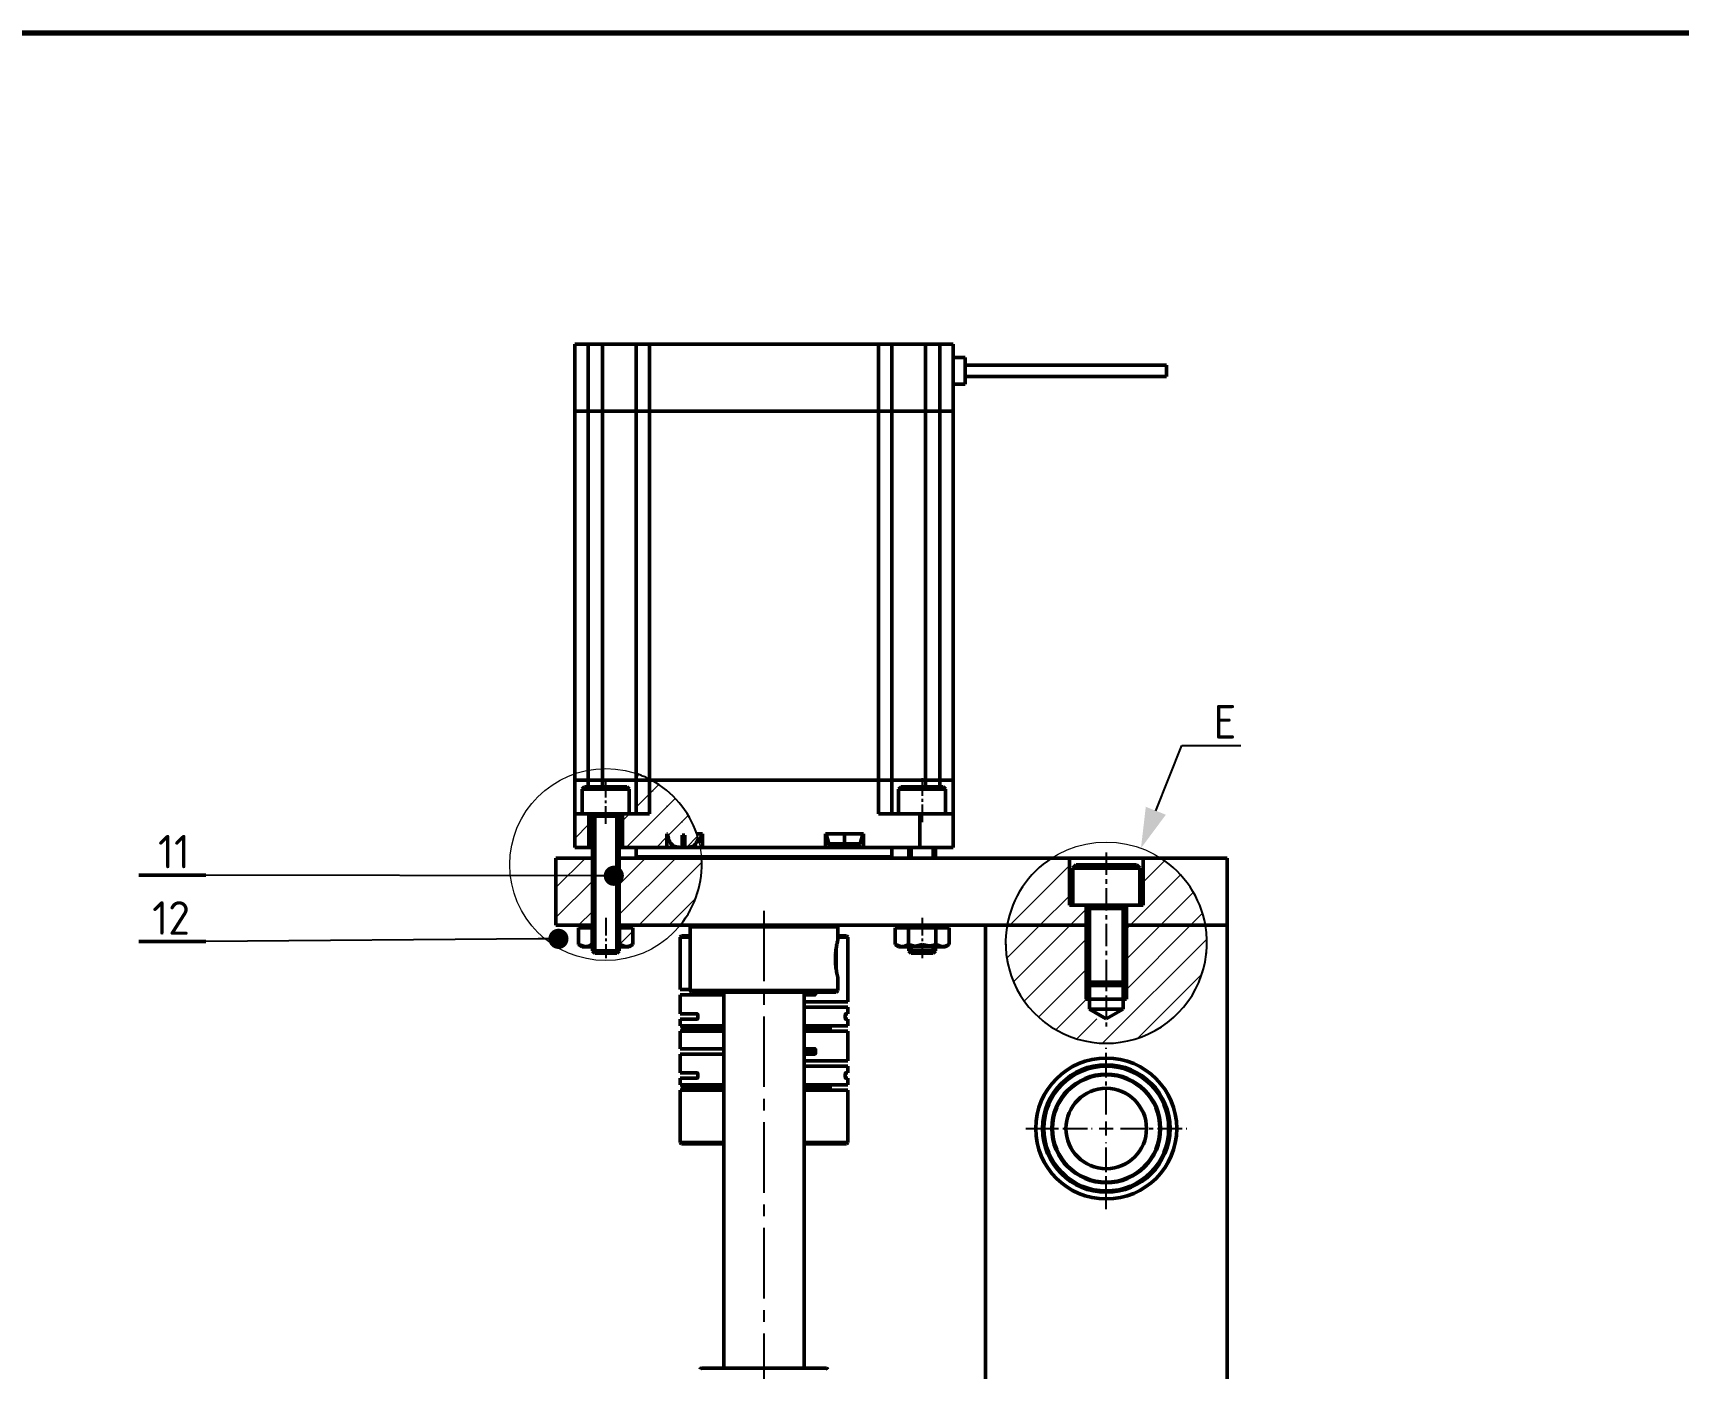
# Model space of a CAD drawing. Header units: millimetres. Extents: x 55 to 11032, y -227 to 3957.
# Drawn here: x 2270.9 to 2516.1, y 3539.6 to 3738.5 of the extents above; entities that cross this region are included whole.
import ezdxf
from ezdxf import colors
from ezdxf.entities.mleader import LeaderData, LeaderLine
from ezdxf.math import Vec2, Vec3

# ---------------------------------------------------------------- set-up
doc = ezdxf.new("R2010")
doc.units = ezdxf.units.MM
doc.header["$LTSCALE"] = 0.7
doc.linetypes.add('CENTER', pattern=[50.8, 31.75, -6.35, 6.35, -6.35])
doc.linetypes.add('CENTER2', pattern=[1.125, 0.75, -0.125, 0.125, -0.125])
doc.layers.get('0').update_dxf_attribs({"color": 255})
for name, color, linetype, lineweight in [('AM_5', 10, 'Continuous', 25), ('CON', 7, 'Continuous', 50), ('DIM', 94, 'Continuous', 25), ('KHUNGBV', 5, 'Continuous', 70), ('TEXT', 7, 'Continuous', 25)]:
    doc.layers.add(name, color=color, linetype=linetype, lineweight=lineweight)
doc.layers.add('DTAM', color=6, linetype='CENTER')
doc.styles.add('TCVN7824', font='tcvn+7284-2003r.ttf', dxfattribs={"height": 3.5})
pattern_1 = [(45, (-1102.6912, -3.4024), (-2.245064, 2.245064), [])]
pattern_2 = [(45, (742.6456, 2822.1757), (-2.245064, 2.245064), [])]

# ---------------------------------------------------------------- blocks, each defined once
blk = doc.blocks.new('dfhjd')
at = {"layer": 'KHUNGBV', "color": 9, "ltscale": 5}
blk.add_line((6559.44, 3469.71), (7718.44, 3469.71), dxfattribs=at)
blk = doc.blocks.new('_Dot')
at = {"color": 0, "linetype": 'ByBlock', "lineweight": -2}
blk.add_line((-0.5, 0), (-1, 0), dxfattribs=at)
at = {"color": 0, "linetype": 'ByBlock', "const_width": 0.5}
blk.add_lwpolyline([(-0.25, 0, 1), (0.25, 0, 1)], format="xyb", close=True, dxfattribs=at)
blk = doc.blocks.new('*U905')
at = {"layer": 'AM_5', "color": 0, "linetype": 'CENTER2', "ltscale": 7, "transparency": 16777216}
for p, q in [((0, 2.1), (0, 12)), ((-12, 0), (-2.1, 0)), ((2.1, 0), (12, 0)), ((0, -12), (0, -2.1))]:
    blk.add_line(p, q, dxfattribs=at)
at = {"layer": 'AM_5', "color": 0, "linetype": 'Continuous', "ltscale": 7, "transparency": 16777216}
for p, q in [((-1.05, 0), (1.05, 0)), ((0, -1.05), (0, 1.05))]:
    blk.add_line(p, q, dxfattribs=at)
blk = doc.blocks.new('*U917')
at = {"layer": 'AM_5', "color": 0, "linetype": 'CENTER2', "ltscale": 5, "transparency": 16777216}
blk.add_line((0, -3.4), (0, 3.4), dxfattribs=at)
blk = doc.blocks.new('*U918')
at = {"layer": 'AM_5', "color": 0, "linetype": 'CENTER2', "ltscale": 5, "transparency": 16777216}
blk.add_line((0, 2.74), (0, -3.27), dxfattribs=at)
blk = doc.blocks.new('*U919')
at = {"layer": 'AM_5', "color": 0, "linetype": 'CENTER2', "ltscale": 5, "transparency": 16777216}
blk.add_line((0, 2.74), (0, -3.27), dxfattribs=at)
blk = doc.blocks.new('*U920')
at = {"layer": 'AM_5', "color": 0, "linetype": 'CENTER2', "ltscale": 5, "transparency": 16777216}
blk.add_line((0, 3.4), (0, -3.4), dxfattribs=at)
blk = doc.blocks.new('*U926')
at = {"layer": 'AM_5', "color": 0, "linetype": 'CENTER2', "ltscale": 20, "transparency": 16777216}
blk.add_line((0, 40.14), (0, -158.43), dxfattribs=at)
blk = doc.blocks.new('Arrow')
at = {"layer": 'DIM'}
blk.add_solid([(-1, 0.268), (-1, -0.268), (0, 0)], dxfattribs=at)

msp = doc.modelspace()

# ---------------------------------------------------------------- hatches: boundary and pattern name
at = {"linetype": 'Continuous', "lineweight": 18}
h = msp.add_hatch(dxfattribs=at)
h.set_pattern_fill('ANSI31', style=0)
h.set_pattern_definition(pattern_2)
edge = h.paths.add_edge_path(flags=0)
edge.add_spline(control_points=[(2369.715, 3617.725), (2369.842, 3617.925), (2369.947, 3618.139), (2370.029, 3618.362), (2370.041, 3618.397), (2370.054, 3618.432), (2370.065, 3618.467)], knot_values=[0, 0, 0, 0, 0.0007097, 0.0007097, 0.0007097, 0.000821, 0.000821, 0.000821, 0.000821], weights=[1, 1, 1, 1, 1, 1, 1], degree=3, periodic=0)
edge.add_arc((2356.295, 3614.602), 14.303, 15.68097, 71.67503)
edge.add_line((2360.792, 3628.179), (2360.792, 3627.187))
edge.add_line((2360.792, 3627.187), (2360.842, 3627.187))
edge.add_line((2360.842, 3627.187), (2360.842, 3627.177))
edge.add_line((2360.842, 3627.177), (2360.792, 3627.177))
edge.add_line((2360.792, 3627.177), (2360.792, 3622.177))
edge.add_line((2360.792, 3622.177), (2358.795, 3622.177))
edge.add_line((2358.795, 3622.177), (2358.795, 3617.177))
edge.add_line((2358.795, 3617.177), (2365.399, 3617.177))
edge.add_line((2365.399, 3617.177), (2365.399, 3619.177))
edge.add_line((2365.399, 3619.177), (2365.515, 3619.177))
edge.add_spline(control_points=[(2365.515, 3619.177), (2365.538, 3618.942), (2365.587, 3618.708), (2365.659, 3618.482), (2365.702, 3618.349), (2365.753, 3618.219), (2365.813, 3618.092), (2365.872, 3617.966), (2365.94, 3617.843), (2366.015, 3617.725)], knot_values=[0, 0, 0, 0, 0.0007096, 0.0007096, 0.0007096, 0.0011272, 0.0011272, 0.0011272, 0.0015448, 0.0015448, 0.0015448, 0.0015448], weights=[1, 1, 1, 1, 1, 1, 1, 1, 1, 1], degree=3, periodic=0)
edge.add_spline(control_points=[(2366.015, 3617.725), (2366.052, 3617.672), (2366.092, 3617.622), (2366.136, 3617.577), (2366.225, 3617.485), (2366.333, 3617.411), (2366.448, 3617.355), (2366.562, 3617.299), (2366.685, 3617.26), (2366.81, 3617.234), (2367.089, 3617.175), (2367.379, 3617.177), (2367.665, 3617.177)], knot_values=[0.0079778, 0.0079778, 0.0079778, 0.0079778, 0.008168, 0.008168, 0.008168, 0.0085554, 0.0085554, 0.0085554, 0.0089382, 0.0089382, 0.0089382, 0.0098037, 0.0098037, 0.0098037, 0.0098037], weights=[1, 1, 1, 1, 1, 1, 1, 1, 1, 1, 1, 1, 1], degree=3, periodic=0)
edge.add_line((2367.665, 3617.177), (2367.665, 3618.977))
edge.add_line((2367.665, 3618.977), (2368.065, 3618.977))
edge.add_line((2368.065, 3618.977), (2368.065, 3617.177))
edge.add_spline(control_points=[(2368.065, 3617.177), (2368.234, 3617.177), (2368.404, 3617.177), (2368.574, 3617.189), (2368.775, 3617.202), (2368.979, 3617.234), (2369.168, 3617.306), (2369.292, 3617.353), (2369.411, 3617.418), (2369.513, 3617.503), (2369.586, 3617.564), (2369.653, 3617.636), (2369.705, 3617.716), (2369.707, 3617.719), (2369.709, 3617.722), (2369.711, 3617.725)], knot_values=[0.0002, 0.0002, 0.0002, 0.0002, 0.0007092, 0.0007092, 0.0007092, 0.0013192, 0.0013192, 0.0013192, 0.0017175, 0.0017175, 0.0017175, 0.0020053, 0.0020053, 0.0020053, 0.002016, 0.002016, 0.002016, 0.002016], weights=[1, 1, 1, 1, 1, 1, 1, 1, 1, 1, 1, 1, 1, 1, 1, 1], degree=3, periodic=0)
h = msp.add_hatch(dxfattribs=at)
h.set_pattern_fill('ANSI31', style=0)
h.set_pattern_definition(pattern_2)
edge = h.paths.add_edge_path(flags=0)
edge.add_arc((2356.295, 3614.602), 14.303, 15.68097, 71.67503, ccw=False)
edge.add_spline(control_points=[(2370.065, 3618.467), (2370.122, 3618.265), (2370.166, 3618.089), (2370.195, 3617.971), (2370.215, 3617.889), (2370.228, 3617.833), (2370.232, 3617.812), (2370.237, 3617.791), (2370.234, 3617.805), (2370.224, 3617.85), (2370.213, 3617.894), (2370.196, 3617.968), (2370.172, 3618.062), (2370.146, 3618.167), (2370.112, 3618.3), (2370.071, 3618.447), (2370.011, 3618.662), (2369.935, 3618.914), (2369.846, 3619.177)], knot_values=[0, 0, 0, 0, 0.0008511, 0.0008511, 0.0008511, 0.001436, 0.001436, 0.001436, 0.0020232, 0.0020232, 0.0020232, 0.002582, 0.002582, 0.002582, 0.0032035, 0.0032035, 0.0032035, 0.0041126, 0.0041126, 0.0041126, 0.0041126], weights=[1, 1, 1, 1, 1, 1, 1, 1, 1, 1, 1, 1, 1, 1, 1, 1, 1, 1, 1], degree=3, periodic=0)
edge.add_arc((2356.295, 3614.602), 14.303, 18.65616, 61.54806)
edge.add_arc((2356.295, 3614.602), 14.303, 61.54806, 61.63226)
edge.add_arc((2356.295, 3614.602), 14.303, 61.63226, 62.88016)
edge.add_spline(control_points=[(2362.815, 3627.332), (2362.582, 3627.451), (2362.343, 3627.565), (2362.117, 3627.666), (2361.89, 3627.767), (2361.671, 3627.857), (2361.483, 3627.93), (2361.31, 3627.997), (2361.16, 3628.052), (2361.048, 3628.091), (2360.945, 3628.128), (2360.872, 3628.152), (2360.838, 3628.164), (2360.823, 3628.169), (2360.815, 3628.171), (2360.815, 3628.171)], knot_values=[0, 0, 0, 0, 0.0007836, 0.0007836, 0.0007836, 0.0015713, 0.0015713, 0.0015713, 0.0022946, 0.0022946, 0.0022946, 0.0029637, 0.0029637, 0.0029637, 0.0032672, 0.0032672, 0.0032672, 0.0032672], weights=[1, 1, 1, 1, 1, 1, 1, 1, 1, 1, 1, 1, 1, 1, 1, 1], degree=3, periodic=0)
edge.add_spline(control_points=[(2360.815, 3628.171), (2360.815, 3628.171), (2360.807, 3628.174), (2360.792, 3628.179)], knot_values=[0, 0, 0, 0, 0.0004806, 0.0004806, 0.0004806, 0.0004806], weights=[1, 1, 1, 1], degree=3, periodic=0)
h = msp.add_hatch(dxfattribs=at)
h.set_pattern_fill('ANSI31', style=0)
h.set_pattern_definition(pattern_2)
h.paths.add_polyline_path([(2351.678, 3617.177), (2353.795, 3617.177), (2353.795, 3622.177), (2351.678, 3622.177)], flags=0)
h = msp.add_hatch(dxfattribs=at)
h.set_pattern_fill('ANSI31', style=0)
h.set_pattern_definition(pattern_2)
h.paths.add_polyline_path([(2348.865, 3615.577), (2348.865, 3605.577), (2354.295, 3605.577), (2354.295, 3615.577)], flags=0)
h = msp.add_hatch(dxfattribs=at)
h.set_pattern_fill('ANSI31', style=0)
h.set_pattern_definition(pattern_2)
edge = h.paths.add_edge_path(flags=0)
edge.add_line((2358.295, 3605.577), (2367.391, 3605.577))
edge.add_arc((2356.295, 3614.602), 14.303, 320.87819, 363.91004)
edge.add_line((2370.564, 3615.577), (2358.295, 3615.577))
edge.add_line((2358.295, 3615.577), (2358.295, 3605.577))
h = msp.add_hatch(dxfattribs=at)
h.set_pattern_fill('ANSI31', color=92, style=0)
h.set_pattern_definition(pattern_1)
edge = h.paths.add_edge_path(flags=0)
edge.add_line((2416.094, 3605.577), (2427.865, 3605.577))
edge.add_line((2427.865, 3605.577), (2427.865, 3608.577))
edge.add_line((2427.865, 3608.577), (2425.365, 3608.577))
edge.add_line((2425.365, 3608.577), (2425.365, 3615.577))
edge.add_line((2425.365, 3615.577), (2422.732, 3615.577))
edge.add_arc((2430.865, 3602.976), 14.998, 122.83873, 170.01218)
h = msp.add_hatch(dxfattribs=at)
h.set_pattern_fill('ANSI31', color=92, style=0)
h.set_pattern_definition(pattern_1)
edge = h.paths.add_edge_path(flags=0)
edge.add_line((2433.865, 3605.577), (2445.635, 3605.577))
edge.add_arc((2430.865, 3602.976), 14.998, 9.98782, 57.16127)
edge.add_line((2438.998, 3615.577), (2436.365, 3615.577))
edge.add_line((2436.365, 3615.577), (2436.365, 3608.577))
edge.add_line((2436.365, 3608.577), (2433.865, 3608.577))
edge.add_line((2433.865, 3608.577), (2433.865, 3605.577))
h = msp.add_hatch(dxfattribs=at)
h.set_pattern_fill('ANSI31', style=0)
h.set_pattern_definition(pattern_2)
h.paths.add_polyline_path([(2352.795, 3602.377), (2354.295, 3602.377), (2354.295, 3602.689), (2354.295, 3605.306), (2354.295, 3605.551), (2354.295, 3605.577), (2352.795, 3605.577), (2352.795, 3605.177), (2352.253, 3605.177), (2352.253, 3602.689)])
h = msp.add_hatch(dxfattribs=at)
h.set_pattern_fill('ANSI31', style=0)
h.set_pattern_definition(pattern_2)
h.paths.add_polyline_path([(2360.336, 3602.689), (2360.336, 3605.177), (2359.795, 3605.177), (2359.795, 3605.577), (2358.295, 3605.577), (2358.295, 3605.551), (2358.295, 3605.177), (2358.295, 3602.65), (2358.295, 3602.377), (2359.795, 3602.377)])
h = msp.add_hatch(dxfattribs=at)
h.set_pattern_fill('ANSI31', color=92, style=0)
h.set_pattern_definition(pattern_1)
edge = h.paths.add_edge_path()
edge.add_arc((2430.865, 3602.976), 14.998, 170.01218, 369.98782)
edge.add_line((2445.635, 3605.577), (2433.865, 3605.577))
edge.add_line((2433.865, 3605.577), (2433.865, 3591.634))
edge.add_line((2433.865, 3591.634), (2427.865, 3591.634))
edge.add_line((2427.865, 3591.634), (2427.865, 3605.577))
edge.add_line((2427.865, 3605.577), (2416.094, 3605.577))

# ---------------------------------------------------------------- linework, layer by layer
at = {"color": 7, "linetype": 'Continuous', "lineweight": 25}
for p, q in [((2351.665, 3628.134), (2351.665, 3627.187)), ((2353.665, 3628.661), (2353.665, 3627.187)), ((2355.815, 3628.896), (2355.815, 3627.187)), ((2360.792, 3628.179), (2360.792, 3627.187)), ((2351.665, 3627.187), (2353.665, 3627.187)), ((2351.665, 3627.177), (2351.665, 3622.177)), ((2351.665, 3627.177), (2353.665, 3627.177)), ((2351.715, 3627.187), (2351.715, 3627.177)), ((2353.665, 3627.187), (2355.815, 3627.187)), ((2353.665, 3627.187), (2353.665, 3627.177)), ((2353.665, 3627.177), (2355.815, 3627.177)), ((2354.759, 3626.177), (2356.295, 3626.177)), ((2360.792, 3627.187), (2355.815, 3627.187)), ((2355.815, 3627.187), (2355.815, 3627.177)), ((2360.792, 3627.177), (2355.815, 3627.177)), ((2356.295, 3626.177), (2357.83, 3626.177)), ((2360.842, 3627.187), (2360.792, 3627.187)), ((2360.792, 3627.177), (2360.792, 3622.177)), ((2360.792, 3627.177), (2360.842, 3627.177)), ((2360.842, 3627.187), (2360.842, 3627.177)), ((2351.665, 3622.177), (2351.665, 3617.177)), ((2351.665, 3622.177), (2351.678, 3622.177)), ((2351.678, 3617.177), (2351.678, 3622.177)), ((2351.678, 3622.177), (2353.795, 3622.177)), ((2354.095, 3622.177), (2352.795, 3622.177)), ((2359.795, 3622.177), (2358.495, 3622.177)), ((2358.795, 3622.177), (2360.792, 3622.177)), ((2365.515, 3619.177), (2365.399, 3619.177)), ((2351.665, 3617.177), (2351.678, 3617.177)), ((2353.795, 3617.177), (2351.678, 3617.177)), ((2354.295, 3617.177), (2353.795, 3617.177)), ((2358.795, 3617.177), (2358.295, 3617.177)), ((2365.399, 3617.177), (2358.795, 3617.177)), ((2360.815, 3617.177), (2360.815, 3615.777)), ((2360.815, 3615.777), (2361.015, 3615.577)), ((2360.815, 3615.777), (2370.549, 3615.777)), ((2367.542, 3617.177), (2365.399, 3617.177)), ((2368.065, 3617.235), (2367.665, 3617.235)), ((2368.065, 3617.177), (2367.665, 3617.177)), ((2370.33, 3617.177), (2368.312, 3617.177)), ((2370.228, 3617.833), (2370.228, 3617.833)), ((2370.33, 3617.355), (2370.364, 3617.177)), ((2370.33, 3617.355), (2370.33, 3617.177)), ((2370.364, 3617.177), (2370.33, 3617.177)), ((2348.865, 3615.577), (2348.865, 3605.577)), ((2348.865, 3615.577), (2354.295, 3615.577)), ((2358.295, 3615.577), (2370.564, 3615.577)), ((2348.865, 3605.577), (2354.295, 3605.577)), ((2352.253, 3605.177), (2352.253, 3602.689)), ((2352.253, 3605.177), (2352.795, 3605.177)), ((2352.795, 3605.577), (2352.795, 3605.177)), ((2352.795, 3605.577), (2354.295, 3605.577)), ((2358.295, 3605.577), (2367.391, 3605.577)), ((2358.295, 3605.577), (2359.795, 3605.577)), ((2359.795, 3605.177), (2359.795, 3605.577)), ((2359.795, 3605.177), (2360.336, 3605.177)), ((2360.336, 3605.177), (2360.336, 3602.689)), ((2352.795, 3602.377), (2352.253, 3602.689)), ((2352.795, 3602.377), (2354.295, 3602.377)), ((2358.295, 3602.377), (2359.795, 3602.377)), ((2360.336, 3602.689), (2359.795, 3602.377))]:
    msp.add_line(p, q, dxfattribs=at)
at = {"color": 8, "linetype": 'Continuous', "lineweight": 25}
for p, q in [((2353.665, 3627.177), (2353.665, 3626.177)), ((2355.815, 3627.177), (2355.815, 3626.177))]:
    msp.add_line(p, q, dxfattribs=at)
at = {"color": 7, "linetype": 'Continuous', "lineweight": 18}
for centre, radius in [((2356.295, 3614.602), 14.303), ((2430.865, 3602.976), 14.998), ((2430.865, 3602.976), 14.998), ((2430.865, 3602.976), 14.998), ((2430.865, 3602.976), 14.998)]:
    msp.add_circle(centre, radius, dxfattribs=at)
at = {"color": 7, "linetype": 'Continuous', "lineweight": 25}
for centre, radius, start, end in [((2356.295, 3614.602), 14.303, 61.63226, 62.88016), ((2356.295, 3614.602), 14.303, 61.54806, 61.63226), ((2356.295, 3614.602), 14.303, 18.65616, 61.54806), ((2356.295, 3614.602), 14.303, 320.87819, 3.91004), ((2430.865, 3602.976), 14.998, 122.83873, 170.01218), ((2430.865, 3602.976), 14.998, 122.83873, 170.01218), ((2430.865, 3602.976), 14.998, 9.98782, 57.16127), ((2430.865, 3602.976), 14.998, 9.98782, 57.16127), ((2430.865, 3602.976), 14.998, 170.01218, 9.98782), ((2430.865, 3602.976), 14.998, 170.01218, 9.98782)]:
    msp.add_arc(centre, radius, start, end, dxfattribs=at)
for points, knots in [([(2362.815, 3627.332), (2362.579, 3627.448), (2362.107, 3627.68), (2361.471, 3627.939), (2361.024, 3628.101), (2360.835, 3628.165), (2360.819, 3628.17), (2360.815, 3628.171)], [0, 0, 0, 0, 0.2396829, 0.4801179, 0.7011252, 0.9059448, 1, 1, 1, 1]), ([(2370.23, 3617.824), (2370.23, 3617.825), (2370.229, 3617.827), (2370.175, 3618.055), (2370.065, 3618.486), (2369.928, 3618.92), (2369.846, 3619.177)], [0, 0, 0, 0, 0.1614542, 0.3861738, 0.6361889, 1, 1, 1, 1])]:
    msp.add_open_spline(points, degree=3, knots=knots, dxfattribs=at)
at = {"layer": 'CON'}
for p, q in [((2351.665, 3692.177), (2351.665, 3682.177)), ((2353.665, 3692.177), (2351.665, 3692.177)), ((2353.665, 3692.177), (2353.665, 3682.177)), ((2355.815, 3692.177), (2353.665, 3692.177)), ((2355.815, 3692.177), (2355.815, 3682.177)), ((2355.815, 3692.177), (2360.815, 3692.177)), ((2360.815, 3692.177), (2360.815, 3682.177)), ((2362.815, 3692.177), (2360.815, 3692.177)), ((2362.815, 3692.177), (2362.815, 3682.177)), ((2362.815, 3692.177), (2396.915, 3692.177)), ((2396.915, 3692.177), (2396.915, 3682.177)), ((2398.915, 3692.177), (2396.915, 3692.177)), ((2398.915, 3692.177), (2398.915, 3682.177)), ((2398.915, 3692.177), (2403.915, 3692.177)), ((2403.915, 3692.177), (2403.915, 3682.177)), ((2406.065, 3692.177), (2403.915, 3692.177)), ((2406.065, 3692.177), (2406.065, 3682.177)), ((2408.065, 3692.177), (2406.065, 3692.177)), ((2408.065, 3692.177), (2408.065, 3682.177)), ((2409.865, 3690.177), (2408.065, 3690.177)), ((2409.865, 3686.177), (2409.865, 3690.177)), ((2439.865, 3689.007), (2409.865, 3689.007)), ((2409.865, 3687.347), (2439.865, 3687.347)), ((2439.865, 3688.177), (2439.865, 3689.007)), ((2439.865, 3687.347), (2439.865, 3688.177)), ((2408.065, 3686.177), (2409.865, 3686.177)), ((2351.665, 3682.177), (2353.665, 3682.177)), ((2351.665, 3682.167), (2351.665, 3627.187)), ((2353.665, 3682.177), (2355.815, 3682.177)), ((2353.665, 3682.167), (2353.665, 3627.187)), ((2360.815, 3682.177), (2355.815, 3682.177)), ((2355.815, 3682.167), (2355.815, 3627.187)), ((2360.815, 3682.167), (2360.815, 3627.187)), ((2360.815, 3682.167), (2362.815, 3682.167)), ((2362.815, 3682.177), (2396.915, 3682.177)), ((2362.815, 3682.167), (2362.815, 3627.187)), ((2362.815, 3682.167), (2396.915, 3682.167)), ((2396.915, 3682.167), (2396.915, 3627.187)), ((2396.915, 3682.167), (2398.915, 3682.167)), ((2403.915, 3682.177), (2398.915, 3682.177)), ((2398.915, 3682.167), (2398.915, 3627.187)), ((2403.915, 3682.177), (2406.065, 3682.177)), ((2403.915, 3682.167), (2403.915, 3627.187)), ((2406.065, 3682.177), (2408.065, 3682.177)), ((2406.065, 3682.167), (2406.065, 3682.177)), ((2406.065, 3682.167), (2406.065, 3627.187)), ((2408.065, 3682.167), (2408.065, 3627.187)), ((2351.665, 3627.187), (2353.665, 3627.187)), ((2351.665, 3627.177), (2351.665, 3622.177)), ((2352.795, 3625.827), (2353.145, 3626.177)), ((2352.795, 3622.177), (2352.795, 3625.827)), ((2359.795, 3625.827), (2352.795, 3625.827)), ((2359.445, 3626.177), (2353.145, 3626.177)), ((2353.665, 3627.187), (2355.815, 3627.187)), ((2360.815, 3627.187), (2355.815, 3627.187)), ((2359.445, 3626.177), (2359.795, 3625.827)), ((2359.795, 3625.827), (2359.795, 3622.177)), ((2360.815, 3627.187), (2362.815, 3627.187)), ((2360.815, 3627.177), (2360.815, 3622.177)), ((2360.815, 3627.177), (2362.815, 3627.177)), ((2362.815, 3627.187), (2396.915, 3627.187)), ((2362.815, 3627.187), (2362.815, 3627.177)), ((2362.815, 3627.177), (2362.815, 3622.177)), ((2362.815, 3627.177), (2396.915, 3627.177)), ((2396.915, 3627.187), (2398.915, 3627.187)), ((2396.915, 3627.177), (2396.915, 3622.177)), ((2396.915, 3627.177), (2398.915, 3627.177)), ((2398.865, 3627.187), (2398.865, 3627.177)), ((2403.915, 3627.187), (2398.915, 3627.187)), ((2398.915, 3627.177), (2398.915, 3622.177)), ((2403.915, 3627.177), (2398.915, 3627.177)), ((2399.935, 3625.827), (2400.285, 3626.177)), ((2399.935, 3622.177), (2399.935, 3625.827)), ((2406.935, 3625.827), (2399.935, 3625.827)), ((2406.585, 3626.177), (2400.285, 3626.177)), ((2406.065, 3627.187), (2408.065, 3627.187)), ((2406.065, 3627.177), (2408.065, 3627.177)), ((2406.585, 3626.177), (2406.935, 3625.827)), ((2406.935, 3625.827), (2406.935, 3622.177)), ((2408.015, 3627.187), (2408.015, 3627.177)), ((2408.065, 3627.177), (2408.065, 3622.177)), ((2351.665, 3622.177), (2351.665, 3617.177)), ((2351.665, 3622.177), (2356.665, 3622.177)), ((2353.795, 3617.177), (2353.795, 3622.177)), ((2356.665, 3622.177), (2362.815, 3622.177)), ((2358.795, 3622.177), (2358.795, 3617.177)), ((2396.915, 3622.177), (2403.065, 3622.177)), ((2406.935, 3622.177), (2399.935, 3622.177)), ((2403.065, 3622.177), (2403.065, 3617.177)), ((2403.065, 3622.177), (2408.065, 3622.177)), ((2408.065, 3622.177), (2408.065, 3617.177)), ((2365.399, 3619.177), (2365.514, 3619.177)), ((2365.399, 3617.177), (2365.399, 3619.177)), ((2368.065, 3618.977), (2367.665, 3618.977)), ((2367.665, 3618.977), (2367.665, 3617.177)), ((2368.065, 3617.177), (2368.065, 3618.977)), ((2369.846, 3619.177), (2370.715, 3619.177)), ((2370.228, 3617.833), (2370.611, 3619.177)), ((2370.715, 3619.177), (2370.715, 3617.177)), ((2389.015, 3619.177), (2394.715, 3619.177)), ((2389.015, 3619.177), (2389.015, 3617.177)), ((2389.119, 3619.177), (2389.532, 3617.725)), ((2391.865, 3619.177), (2391.865, 3617.725)), ((2394.197, 3617.725), (2394.611, 3619.177)), ((2394.715, 3619.177), (2394.715, 3617.177)), ((2351.665, 3617.177), (2354.295, 3617.177)), ((2358.295, 3617.177), (2365.015, 3617.177)), ((2360.815, 3617.177), (2360.815, 3615.777)), ((2360.815, 3615.777), (2398.915, 3615.777)), ((2366.435, 3617.177), (2365.015, 3617.177)), ((2366.435, 3617.177), (2367.665, 3617.177)), ((2367.665, 3617.235), (2368.065, 3617.235)), ((2367.665, 3617.177), (2367.665, 3617.235)), ((2368.065, 3617.177), (2367.665, 3617.177)), ((2368.065, 3617.235), (2368.065, 3617.177)), ((2368.065, 3617.177), (2369.294, 3617.177)), ((2370.715, 3617.177), (2369.294, 3617.177)), ((2370.715, 3617.177), (2389.015, 3617.177)), ((2390.435, 3617.177), (2389.015, 3617.177)), ((2390.087, 3617.235), (2390.098, 3617.235)), ((2390.098, 3617.235), (2390.435, 3617.177)), ((2390.435, 3617.177), (2390.098, 3617.235)), ((2390.435, 3617.177), (2391.665, 3617.177)), ((2391.665, 3617.235), (2392.065, 3617.235)), ((2391.665, 3617.177), (2391.665, 3617.235)), ((2392.065, 3617.177), (2391.665, 3617.177)), ((2392.065, 3617.235), (2392.065, 3617.177)), ((2392.065, 3617.177), (2393.294, 3617.177)), ((2393.631, 3617.235), (2393.294, 3617.177)), ((2393.294, 3617.177), (2393.631, 3617.235)), ((2394.715, 3617.177), (2393.294, 3617.177)), ((2393.631, 3617.235), (2393.643, 3617.235)), ((2394.715, 3617.177), (2403.065, 3617.177)), ((2398.715, 3615.577), (2398.915, 3615.777)), ((2398.915, 3615.777), (2398.915, 3617.177)), ((2403.065, 3617.177), (2408.065, 3617.177)), ((2348.865, 3605.577), (2348.865, 3615.577)), ((2354.295, 3615.577), (2348.865, 3615.577)), ((2422.732, 3615.577), (2358.295, 3615.577)), ((2422.732, 3615.577), (2425.365, 3615.577)), ((2425.365, 3608.577), (2425.365, 3615.577)), ((2436.365, 3615.577), (2425.365, 3615.577)), ((2436.365, 3615.577), (2436.365, 3608.577)), ((2436.365, 3615.577), (2438.998, 3615.577)), ((2448.865, 3615.577), (2438.998, 3615.577)), ((2296.707, 3613.038), (2286.707, 3613.038)), ((2354.295, 3605.577), (2348.865, 3605.577)), ((2353.264, 3605.177), (2352.253, 3605.177)), ((2352.253, 3605.177), (2352.253, 3602.689)), ((2352.795, 3605.577), (2352.795, 3605.177)), ((2354.274, 3605.177), (2353.264, 3605.177)), ((2354.274, 3605.177), (2354.274, 3602.689)), ((2416.094, 3605.577), (2358.295, 3605.577)), ((2358.315, 3605.177), (2358.315, 3602.689)), ((2359.326, 3605.177), (2358.315, 3605.177)), ((2360.336, 3605.177), (2359.326, 3605.177)), ((2359.795, 3605.177), (2359.795, 3605.577)), ((2360.336, 3605.177), (2360.336, 3602.689)), ((2367.565, 3603.977), (2367.365, 3603.777)), ((2367.365, 3603.777), (2367.365, 3595.977)), ((2368.865, 3603.777), (2367.365, 3603.777)), ((2368.865, 3603.977), (2367.565, 3603.977)), ((2369.115, 3605.577), (2368.865, 3605.327)), ((2368.865, 3605.327), (2368.865, 3595.827)), ((2368.865, 3605.327), (2390.865, 3605.327)), ((2390.865, 3605.327), (2390.615, 3605.577)), ((2390.865, 3603.347), (2390.865, 3605.327)), ((2392.165, 3603.977), (2390.865, 3603.977)), ((2392.365, 3603.777), (2390.865, 3603.777)), ((2392.365, 3603.777), (2392.165, 3603.977)), ((2392.365, 3594.177), (2392.365, 3603.777)), ((2400.404, 3605.177), (2399.393, 3605.177)), ((2399.393, 3605.177), (2399.393, 3602.689)), ((2399.935, 3605.577), (2399.935, 3605.177)), ((2401.414, 3605.177), (2400.404, 3605.177)), ((2401.414, 3605.177), (2401.414, 3602.689)), ((2401.414, 3605.177), (2403.435, 3605.177)), ((2403.435, 3605.177), (2405.455, 3605.177)), ((2405.455, 3605.177), (2405.455, 3602.689)), ((2406.466, 3605.177), (2405.455, 3605.177)), ((2407.476, 3605.177), (2406.466, 3605.177)), ((2406.935, 3605.177), (2406.935, 3605.577)), ((2407.476, 3605.177), (2407.476, 3602.689)), ((2412.865, 3605.577), (2412.865, 3425.577)), ((2448.865, 3605.577), (2448.865, 3425.577)), ((2296.707, 3603.151), (2286.707, 3603.151)), ((2352.253, 3602.689), (2352.795, 3602.377)), ((2352.253, 3602.689), (2353.264, 3602.377)), ((2353.264, 3602.377), (2352.795, 3602.377)), ((2354.295, 3602.377), (2353.264, 3602.377)), ((2359.326, 3602.377), (2358.295, 3602.377)), ((2358.315, 3602.689), (2359.326, 3602.377)), ((2359.795, 3602.377), (2359.326, 3602.377)), ((2359.795, 3602.377), (2360.336, 3602.689)), ((2390.627, 3599.039), (2390.627, 3602.091)), ((2399.393, 3602.689), (2399.935, 3602.377)), ((2399.393, 3602.689), (2400.404, 3602.377)), ((2400.404, 3602.377), (2399.935, 3602.377)), ((2403.435, 3602.377), (2400.404, 3602.377)), ((2405.185, 3602.377), (2401.685, 3602.377)), ((2403.435, 3602.689), (2405.185, 3602.377)), ((2406.466, 3602.377), (2403.435, 3602.377)), ((2405.455, 3602.689), (2406.466, 3602.377)), ((2406.935, 3602.377), (2406.466, 3602.377)), ((2406.935, 3602.377), (2407.476, 3602.689)), ((2390.865, 3595.827), (2390.865, 3597.807)), ((2368.865, 3595.977), (2367.365, 3595.977)), ((2367.365, 3595.177), (2367.365, 3592.377)), ((2367.365, 3595.177), (2373.865, 3595.177)), ((2368.865, 3595.827), (2369.115, 3595.577)), ((2390.865, 3595.827), (2368.865, 3595.827)), ((2369.115, 3595.577), (2390.615, 3595.577)), ((2373.865, 3595.577), (2373.865, 3539.577)), ((2385.865, 3539.577), (2385.865, 3595.577)), ((2387.567, 3595.377), (2385.865, 3595.377)), ((2385.865, 3595.177), (2387.391, 3595.177)), ((2392.365, 3594.177), (2385.865, 3594.177)), ((2387.567, 3595.377), (2387.567, 3595.577)), ((2390.615, 3595.577), (2390.865, 3595.827)), ((2369.884, 3592.377), (2367.365, 3592.377)), ((2367.365, 3591.577), (2367.365, 3590.577)), ((2367.365, 3591.577), (2369.884, 3591.577)), ((2370.02, 3591.777), (2370.02, 3592.177)), ((2385.865, 3593.377), (2392.365, 3593.377)), ((2391.984, 3592.177), (2391.984, 3591.777)), ((2392.365, 3592.377), (2392.037, 3592.377)), ((2392.037, 3591.577), (2392.365, 3591.577)), ((2392.365, 3592.377), (2392.365, 3593.377)), ((2392.365, 3590.577), (2392.365, 3591.577)), ((2373.865, 3590.577), (2367.365, 3590.577)), ((2367.365, 3589.777), (2367.365, 3587.177)), ((2367.365, 3589.777), (2373.865, 3589.777)), ((2367.745, 3590.377), (2367.745, 3589.977)), ((2373.865, 3590.377), (2367.745, 3590.377)), ((2373.865, 3589.977), (2367.745, 3589.977)), ((2392.365, 3590.577), (2385.865, 3590.577)), ((2389.71, 3590.377), (2385.865, 3590.377)), ((2389.71, 3589.977), (2385.865, 3589.977)), ((2385.865, 3589.777), (2392.365, 3589.777)), ((2389.71, 3589.977), (2389.71, 3590.377)), ((2392.365, 3585.377), (2392.365, 3589.777)), ((2373.865, 3587.177), (2367.365, 3587.177)), ((2367.365, 3586.377), (2367.365, 3583.577)), ((2367.365, 3586.377), (2373.865, 3586.377)), ((2387.391, 3587.177), (2385.865, 3587.177)), ((2387.567, 3586.977), (2385.865, 3586.977)), ((2387.567, 3586.577), (2385.865, 3586.577)), ((2385.865, 3586.377), (2387.391, 3586.377)), ((2387.567, 3586.577), (2387.567, 3586.977)), ((2392.365, 3585.377), (2385.865, 3585.377)), ((2385.865, 3584.577), (2392.365, 3584.577)), ((2392.365, 3583.577), (2392.365, 3584.577)), ((2369.884, 3583.577), (2367.365, 3583.577)), ((2367.365, 3582.777), (2367.365, 3581.777)), ((2367.365, 3582.777), (2369.884, 3582.777)), ((2373.865, 3581.777), (2367.365, 3581.777)), ((2367.745, 3581.577), (2367.745, 3581.177)), ((2373.865, 3581.577), (2367.745, 3581.577)), ((2370.02, 3582.977), (2370.02, 3583.377)), ((2392.365, 3581.777), (2385.865, 3581.777)), ((2389.71, 3581.577), (2385.865, 3581.577)), ((2389.71, 3581.177), (2389.71, 3581.577)), ((2391.984, 3583.377), (2391.984, 3582.977)), ((2392.365, 3583.577), (2392.037, 3583.577)), ((2392.037, 3582.777), (2392.365, 3582.777)), ((2392.365, 3581.777), (2392.365, 3582.777)), ((2367.365, 3580.977), (2367.365, 3573.177)), ((2367.365, 3580.977), (2373.865, 3580.977)), ((2373.865, 3581.177), (2367.745, 3581.177)), ((2389.71, 3581.177), (2385.865, 3581.177)), ((2385.865, 3580.977), (2392.365, 3580.977)), ((2392.365, 3573.177), (2392.365, 3580.977)), ((2367.365, 3573.177), (2367.565, 3572.977)), ((2373.865, 3573.177), (2367.365, 3573.177)), ((2373.769, 3572.977), (2367.565, 3572.977)), ((2392.365, 3573.177), (2385.865, 3573.177)), ((2392.165, 3572.977), (2385.865, 3572.977)), ((2392.165, 3572.977), (2392.365, 3573.177)), ((2370.565, 3539.577), (2389.165, 3539.577))]:
    msp.add_line(p, q, dxfattribs=at)
at = {"layer": 'CON', "color": 7, "linetype": 'Continuous'}
for p, q in [((2351.665, 3682.167), (2353.665, 3682.167)), ((2351.715, 3682.167), (2351.715, 3682.177)), ((2353.665, 3682.167), (2353.665, 3682.177)), ((2353.665, 3682.167), (2355.815, 3682.167)), ((2355.815, 3682.167), (2355.815, 3682.177)), ((2360.815, 3682.167), (2355.815, 3682.167)), ((2360.815, 3682.177), (2362.815, 3682.177)), ((2360.865, 3682.167), (2360.865, 3682.177)), ((2362.815, 3682.167), (2362.815, 3682.177)), ((2396.915, 3682.177), (2398.915, 3682.177)), ((2396.915, 3682.167), (2396.915, 3682.177)), ((2398.865, 3682.167), (2398.865, 3682.177)), ((2403.915, 3682.167), (2398.915, 3682.167)), ((2403.915, 3682.167), (2403.915, 3682.177)), ((2403.915, 3682.167), (2406.065, 3682.167)), ((2406.065, 3682.167), (2408.065, 3682.167)), ((2408.015, 3682.167), (2408.015, 3682.177)), ((2351.665, 3627.177), (2353.665, 3627.177)), ((2351.715, 3627.187), (2351.715, 3627.177)), ((2353.665, 3627.187), (2353.665, 3627.177)), ((2353.665, 3627.177), (2355.815, 3627.177)), ((2355.815, 3627.187), (2355.815, 3627.177)), ((2360.815, 3627.177), (2355.815, 3627.177)), ((2360.865, 3627.187), (2360.865, 3627.177)), ((2396.915, 3627.187), (2396.915, 3627.177)), ((2403.915, 3627.187), (2403.915, 3627.177)), ((2403.915, 3627.187), (2406.065, 3627.187)), ((2403.915, 3627.177), (2406.065, 3627.177)), ((2406.065, 3627.187), (2406.065, 3627.177)), ((2360.815, 3615.777), (2361.015, 3615.577)), ((2435.865, 3614.077), (2425.865, 3614.077)), ((2448.865, 3605.577), (2448.865, 3615.577)), ((2425.365, 3608.577), (2425.865, 3608.577)), ((2428.365, 3608.077), (2427.865, 3608.577)), ((2433.865, 3608.577), (2433.365, 3608.077)), ((2436.365, 3608.577), (2435.865, 3608.577)), ((2412.865, 3605.577), (2416.094, 3605.577)), ((2416.094, 3605.577), (2427.865, 3605.577)), ((2416.094, 3605.577), (2427.865, 3605.577)), ((2433.865, 3605.577), (2445.635, 3605.577)), ((2448.865, 3605.577), (2445.635, 3605.577)), ((2445.635, 3605.577), (2448.865, 3605.577))]:
    msp.add_line(p, q, dxfattribs=at)
at = {"layer": 'CON', "color": 8, "linetype": 'Continuous'}
for p, q in [((2353.665, 3627.177), (2353.665, 3626.177)), ((2355.815, 3627.177), (2355.815, 3626.177)), ((2403.915, 3627.177), (2403.915, 3626.177)), ((2406.065, 3627.177), (2406.065, 3626.177)), ((2354.645, 3621.827), (2354.295, 3622.177)), ((2358.295, 3621.827), (2354.295, 3621.827)), ((2354.645, 3621.827), (2354.645, 3601.384)), ((2358.295, 3622.177), (2357.945, 3621.827)), ((2357.945, 3621.827), (2357.945, 3601.384)), ((2401.785, 3617.177), (2401.785, 3615.577)), ((2405.085, 3617.177), (2405.085, 3615.577)), ((2427.865, 3608.577), (2428.365, 3608.077)), ((2433.365, 3608.077), (2433.865, 3608.577)), ((2433.865, 3608.077), (2427.865, 3608.077)), ((2428.365, 3608.077), (2433.365, 3608.077)), ((2428.365, 3608.077), (2428.365, 3593.077)), ((2433.365, 3593.077), (2433.365, 3608.077)), ((2354.645, 3602.377), (2354.645, 3601.384)), ((2357.945, 3602.377), (2357.945, 3601.384)), ((2401.785, 3602.377), (2401.785, 3601.384)), ((2405.085, 3602.377), (2405.085, 3601.384)), ((2428.365, 3593.077), (2430.865, 3591.634)), ((2428.365, 3593.077), (2433.365, 3593.077)), ((2430.865, 3591.634), (2433.365, 3593.077))]:
    msp.add_line(p, q, dxfattribs=at)
at = {"layer": 'CON', "color": 6, "linetype": 'Continuous'}
for p, q in [((2354.295, 3622.177), (2354.295, 3601.734)), ((2358.295, 3622.177), (2358.295, 3601.734)), ((2401.435, 3617.177), (2401.435, 3615.577)), ((2405.435, 3617.177), (2405.435, 3615.577)), ((2425.865, 3614.077), (2426.365, 3614.577)), ((2425.865, 3608.577), (2425.865, 3614.077)), ((2435.365, 3614.577), (2426.365, 3614.577)), ((2435.365, 3614.577), (2435.865, 3614.077)), ((2435.865, 3614.077), (2435.865, 3608.577)), ((2435.865, 3608.577), (2425.865, 3608.577)), ((2427.865, 3608.577), (2427.865, 3594.577)), ((2433.865, 3594.577), (2433.865, 3608.577)), ((2354.645, 3601.384), (2354.295, 3601.734)), ((2358.295, 3601.734), (2354.295, 3601.734)), ((2357.945, 3601.384), (2354.645, 3601.384)), ((2357.945, 3601.384), (2358.295, 3601.734)), ((2357.945, 3601.384), (2358.295, 3601.734)), ((2401.435, 3602.377), (2401.435, 3601.734)), ((2401.785, 3601.384), (2401.435, 3601.734)), ((2405.435, 3601.734), (2401.435, 3601.734)), ((2405.085, 3601.384), (2401.785, 3601.384)), ((2405.085, 3601.384), (2405.435, 3601.734)), ((2405.435, 3602.377), (2405.435, 3601.734)), ((2427.865, 3597.08), (2428.365, 3596.58)), ((2427.865, 3597.08), (2433.865, 3597.08)), ((2428.365, 3596.58), (2433.365, 3596.58)), ((2433.365, 3596.58), (2433.865, 3597.08)), ((2427.865, 3594.577), (2433.865, 3594.577))]:
    msp.add_line(p, q, dxfattribs=at)
at = {"layer": 'CON'}
for radius in [10.5, 9.5, 9.3, 8.1, 8, 6]:
    msp.add_circle((2430.865, 3575.277), radius, dxfattribs=at)
for centre, radius, start, end in [((2390.421, 3618.177), 1, 206.83969, 250.45392), ((2393.308, 3618.177), 1, 289.54608, 333.1604), ((2370.565, 3539.377), 0.2, 90, 180), ((2389.165, 3539.377), 0.2, 0, 90)]:
    msp.add_arc(centre, radius, start, end, dxfattribs=at)
for points, knots in [([(2366.015, 3617.725), (2365.944, 3617.846), (2365.803, 3618.087), (2365.613, 3618.57), (2365.552, 3618.943), (2365.514, 3619.177)], [0, 0, 0, 0, 0.27076577, 0.54152713, 1, 1, 1, 1]), ([(2370.065, 3618.467), (2370.053, 3618.432), (2369.966, 3618.172), (2369.831, 3617.932), (2369.715, 3617.725)], [0, 0, 0, 0, 0.1361856, 1, 1, 1, 1]), ([(2367.665, 3617.177), (2367.377, 3617.176), (2366.96, 3617.174), (2366.441, 3617.338), (2366.169, 3617.52), (2366.055, 3617.674), (2366.018, 3617.725)], [0, 0, 0, 0, 0.4732579, 0.6836195, 0.8954761, 1, 1, 1, 1]), ([(2369.711, 3617.725), (2369.709, 3617.722), (2369.655, 3617.639), (2369.496, 3617.465), (2369.112, 3617.254), (2368.606, 3617.177), (2368.234, 3617.177), (2368.065, 3617.177)], [0, 0, 0, 0, 0.00596766, 0.16493601, 0.38393096, 0.71866869, 1, 1, 1, 1]), ([(2353.264, 3602.377), (2353.287, 3602.377), (2353.629, 3602.382), (2353.963, 3602.541), (2354.274, 3602.689)], [0, 0, 0, 0, 0.0701742, 1, 1, 1, 1]), ([(2359.326, 3602.377), (2359.35, 3602.377), (2359.691, 3602.382), (2360.025, 3602.541), (2360.336, 3602.689)], [0, 0, 0, 0, 0.0701742, 1, 1, 1, 1]), ([(2390.844, 3603.26), (2390.847, 3603.271), (2390.862, 3603.338), (2390.868, 3603.36), (2390.856, 3603.311), (2390.805, 3603.089), (2390.689, 3602.59), (2390.576, 3601.815), (2390.522, 3601.122), (2390.503, 3600.397), (2390.553, 3599.49), (2390.689, 3598.568), (2390.805, 3598.056), (2390.854, 3597.853), (2390.869, 3597.789), (2390.865, 3597.807), (2390.865, 3597.807)], [0, 0, 0, 0, 0.0121272, 0.0692953, 0.1266566, 0.185811, 0.3017988, 0.4183359, 0.4767764, 0.534583, 0.6514705, 0.7668664, 0.8831411, 0.9422605, 0.9998941, 1, 1, 1, 1]), ([(2400.404, 3602.377), (2400.427, 3602.377), (2400.769, 3602.382), (2401.103, 3602.541), (2401.414, 3602.689)], [0, 0, 0, 0, 0.0701742, 1, 1, 1, 1]), ([(2403.435, 3602.377), (2403.251, 3602.382), (2402.567, 3602.399), (2401.901, 3602.567), (2401.414, 3602.689)], [0, 0, 0, 0, 0.2686336, 1, 1, 1, 1]), ([(2401.685, 3602.377), (2401.726, 3602.377), (2402.317, 3602.382), (2402.896, 3602.541), (2403.435, 3602.689)], [0, 0, 0, 0, 0.0701742, 1, 1, 1, 1]), ([(2405.455, 3602.689), (2405.286, 3602.642), (2404.627, 3602.459), (2403.943, 3602.412), (2403.435, 3602.377)], [0, 0, 0, 0, 0.2575513, 1, 1, 1, 1]), ([(2406.466, 3602.377), (2406.49, 3602.377), (2406.831, 3602.382), (2407.165, 3602.541), (2407.476, 3602.689)], [0, 0, 0, 0, 0.0701742, 1, 1, 1, 1]), ([(2387.391, 3595.177), (2387.413, 3595.18), (2387.457, 3595.185), (2387.505, 3595.221), (2387.536, 3595.261), (2387.553, 3595.296), (2387.565, 3595.335), (2387.566, 3595.363), (2387.567, 3595.377)], [0, 0, 0, 0, 0.250166, 0.4987352, 0.6229356, 0.7472374, 0.8724913, 1, 1, 1, 1]), ([(2370.02, 3592.177), (2370.019, 3592.191), (2370.018, 3592.219), (2370.009, 3592.258), (2369.995, 3592.293), (2369.972, 3592.333), (2369.935, 3592.369), (2369.901, 3592.374), (2369.884, 3592.377)], [0, 0, 0, 0, 0.1273937, 0.252521, 0.3767052, 0.5008192, 0.7494054, 1, 1, 1, 1]), ([(2369.884, 3591.577), (2369.901, 3591.58), (2369.934, 3591.585), (2369.972, 3591.621), (2369.995, 3591.661), (2370.009, 3591.696), (2370.018, 3591.735), (2370.019, 3591.763), (2370.02, 3591.777)], [0, 0, 0, 0, 0.250166, 0.4987352, 0.6229356, 0.7472374, 0.8724913, 1, 1, 1, 1]), ([(2392.037, 3592.377), (2392.03, 3592.374), (2392.018, 3592.369), (2392.003, 3592.333), (2391.994, 3592.293), (2391.989, 3592.258), (2391.985, 3592.219), (2391.985, 3592.191), (2391.984, 3592.177)], [0, 0, 0, 0, 0.250166, 0.4987352, 0.6229356, 0.7472374, 0.8724913, 1, 1, 1, 1]), ([(2391.984, 3591.777), (2391.985, 3591.763), (2391.985, 3591.735), (2391.989, 3591.696), (2391.994, 3591.661), (2392.003, 3591.621), (2392.018, 3591.585), (2392.03, 3591.58), (2392.037, 3591.577)], [0, 0, 0, 0, 0.1273937, 0.252521, 0.3767052, 0.5008192, 0.7494054, 1, 1, 1, 1]), ([(2367.693, 3590.577), (2367.699, 3590.574), (2367.712, 3590.569), (2367.726, 3590.533), (2367.735, 3590.493), (2367.741, 3590.458), (2367.744, 3590.419), (2367.745, 3590.391), (2367.745, 3590.377)], [0, 0, 0, 0, 0.250166, 0.4987352, 0.6229356, 0.7472374, 0.8724913, 1, 1, 1, 1]), ([(2389.845, 3589.777), (2389.828, 3589.78), (2389.795, 3589.785), (2389.758, 3589.821), (2389.734, 3589.861), (2389.721, 3589.896), (2389.712, 3589.935), (2389.71, 3589.963), (2389.71, 3589.977)], [0, 0, 0, 0, 0.250166, 0.4987352, 0.6229356, 0.7472374, 0.8724913, 1, 1, 1, 1]), ([(2387.567, 3586.977), (2387.566, 3586.991), (2387.565, 3587.019), (2387.553, 3587.058), (2387.536, 3587.093), (2387.505, 3587.133), (2387.457, 3587.169), (2387.413, 3587.174), (2387.391, 3587.177)], [0, 0, 0, 0, 0.1273937, 0.252521, 0.3767052, 0.5008192, 0.7494054, 1, 1, 1, 1]), ([(2387.391, 3586.377), (2387.413, 3586.38), (2387.457, 3586.385), (2387.505, 3586.421), (2387.536, 3586.461), (2387.553, 3586.496), (2387.565, 3586.535), (2387.566, 3586.563), (2387.567, 3586.577)], [0, 0, 0, 0, 0.250166, 0.4987352, 0.6229356, 0.7472374, 0.8724913, 1, 1, 1, 1]), ([(2367.693, 3581.777), (2367.699, 3581.774), (2367.712, 3581.769), (2367.726, 3581.733), (2367.735, 3581.693), (2367.741, 3581.658), (2367.744, 3581.619), (2367.745, 3581.591), (2367.745, 3581.577)], [0, 0, 0, 0, 0.25016596, 0.49873524, 0.62293557, 0.74723743, 0.87249126, 1, 1, 1, 1]), ([(2370.02, 3583.377), (2370.019, 3583.391), (2370.018, 3583.419), (2370.009, 3583.458), (2369.995, 3583.493), (2369.972, 3583.533), (2369.935, 3583.569), (2369.901, 3583.574), (2369.884, 3583.577)], [0, 0, 0, 0, 0.1273937, 0.252521, 0.3767052, 0.5008192, 0.7494054, 1, 1, 1, 1]), ([(2369.884, 3582.777), (2369.901, 3582.78), (2369.934, 3582.785), (2369.972, 3582.821), (2369.995, 3582.861), (2370.009, 3582.896), (2370.018, 3582.935), (2370.019, 3582.963), (2370.02, 3582.977)], [0, 0, 0, 0, 0.250166, 0.4987352, 0.6229356, 0.7472374, 0.8724913, 1, 1, 1, 1]), ([(2392.037, 3583.577), (2392.03, 3583.574), (2392.018, 3583.569), (2392.003, 3583.533), (2391.994, 3583.493), (2391.989, 3583.458), (2391.985, 3583.419), (2391.985, 3583.391), (2391.984, 3583.377)], [0, 0, 0, 0, 0.25016596, 0.49873524, 0.62293557, 0.74723743, 0.87249126, 1, 1, 1, 1]), ([(2391.984, 3582.977), (2391.985, 3582.963), (2391.985, 3582.935), (2391.989, 3582.896), (2391.994, 3582.861), (2392.003, 3582.821), (2392.018, 3582.785), (2392.03, 3582.78), (2392.037, 3582.777)], [0, 0, 0, 0, 0.1273937, 0.252521, 0.3767052, 0.5008192, 0.7494054, 1, 1, 1, 1]), ([(2389.845, 3580.977), (2389.828, 3580.98), (2389.795, 3580.985), (2389.758, 3581.021), (2389.734, 3581.061), (2389.721, 3581.096), (2389.712, 3581.135), (2389.71, 3581.163), (2389.71, 3581.177)], [0, 0, 0, 0, 0.250166, 0.4987352, 0.6229356, 0.7472374, 0.8724913, 1, 1, 1, 1])]:
    msp.add_open_spline(points, degree=3, knots=knots, dxfattribs=at)
at = {"layer": 'CON', "color": 8, "linetype": 'Continuous'}
for points, knots in [([(2389.529, 3617.725), (2389.529, 3617.725), (2389.47, 3617.725), (2389.678, 3617.725), (2390.163, 3617.725), (2390.949, 3617.725), (2391.56, 3617.725), (2391.865, 3617.725)], [0, 0, 0, 0, 0.0001584, 0.2501188, 0.5000792, 0.7500396, 1, 1, 1, 1]), ([(2391.865, 3617.725), (2392.171, 3617.725), (2392.783, 3617.725), (2393.555, 3617.725), (2394.095, 3617.725), (2394.165, 3617.725), (2394.2, 3617.725)], [0, 0, 0, 0, 0.2500396, 0.5000792, 0.7501189, 1, 1, 1, 1])]:
    msp.add_open_spline(points, degree=3, knots=knots, dxfattribs=at)
at = {"layer": 'DTAM', "color": 1, "linetype": 'CENTER', "ltscale": 0.15}
msp.add_line((2430.865, 3616.429), (2430.865, 3590.477), dxfattribs=at)

# ---------------------------------------------------------------- block references
at = {"layer": 'AM_5', "xscale": 0.75, "yscale": 0.75, "zscale": 0.75}
msp.add_blockref('dfhjd', (-2796.294, 1136.258), dxfattribs=at)
at = {"layer": 'AM_5', "linetype": 'CENTER2', "ltscale": 5}
for name, p in [('*U917', (2356.295, 3624.077)), ('*U920', (2403.435, 3624.077)), ('*U918', (2356.295, 3603.933)), ('*U919', (2403.435, 3603.933))]:
    msp.add_blockref(name, p, dxfattribs=at)
at = {"layer": 'AM_5', "linetype": 'CENTER2', "ltscale": 20}
msp.add_blockref('*U926', (2379.865, 3567.577), dxfattribs=at)
at = {"layer": 'AM_5', "linetype": 'CENTER2', "ltscale": 7}
msp.add_blockref('*U905', (2430.865, 3575.277), dxfattribs=at)

# ---------------------------------------------------------------- leaders
at = {"layer": 'AM_5', "ltscale": 0.2}
ml = msp.add_multileader_mtext('Standard', dxfattribs=at)
ml.set_content('11', color=256, style='TCVN7824')
ml.set_leader_properties()
ml.set_arrow_properties(name='DOT')
ml.build(insert=Vec2(0, 0))
ml.multileader.update_dxf_attribs({"text_left_attachment_type": 6, "text_right_attachment_type": 6, "dogleg_length": 0.36, "arrow_head_size": 3})
ctx = ml.context
ctx.base_point, ctx.char_height, ctx.arrow_head_size, ctx.plane_origin = Vec3(2288.347, 3613.038), 5, 3, Vec3(2357.49, 3612.939)
ctx.left_attachment, ctx.right_attachment, ctx.text_align_type = 6, 6, 2
notes = []
notes.append((ctx, [(0, (1, 1, 0), (2296.707, 3613.038), (-1, 0), 0.36, [(0, [(2357.49, 3612.939)], 0, [])])]))
ctx.mtext.insert, ctx.mtext.alignment, ctx.mtext.flow_direction = Vec3(2294.347, 3619.038), 3, 5
ml = msp.add_multileader_mtext('Standard', dxfattribs=at)
ml.set_content('12', color=256, style='TCVN7824')
ml.set_leader_properties()
ml.set_arrow_properties(name='DOT')
ml.build(insert=Vec2(0, 0))
ml.multileader.update_dxf_attribs({"text_left_attachment_type": 6, "text_right_attachment_type": 6, "dogleg_length": 0.36, "arrow_head_size": 3})
ctx = ml.context
ctx.base_point, ctx.char_height, ctx.arrow_head_size, ctx.plane_origin = Vec3(2287.347, 3603.151), 5, 3, Vec3(2356.681, 3603.151)
ctx.left_attachment, ctx.right_attachment, ctx.text_align_type = 6, 6, 2
notes.append((ctx, [(0, (1, 1, 0), (2296.707, 3603.151), (-1, 0), 0.36, [(0, [(2349.242, 3603.545)], 0, [])])]))
ctx.mtext.insert, ctx.mtext.alignment, ctx.mtext.flow_direction = Vec3(2294.347, 3609.151), 3, 5
at = {"layer": 'TEXT', "ltscale": 0.2}
ml = msp.add_multileader_mtext('Standard', dxfattribs=at)
ml.set_content('E', color=256, style='TCVN7824')
ml.set_leader_properties(color=84)
ml.set_arrow_properties(name='Arrow')
ml.build(insert=Vec2(0, 0))
ml.multileader.update_dxf_attribs({"text_left_attachment_type": 6, "text_right_attachment_type": 6, "dogleg_length": 0.36, "arrow_head_size": 6})
ctx = ml.context
ctx.base_point, ctx.char_height, ctx.arrow_head_size, ctx.landing_gap_size, ctx.plane_origin = Vec3(2442.84, 3632.378), 5, 6, 4, Vec3(2436.039, 3617.053)
ctx.left_attachment, ctx.right_attachment = 6, 6
notes.append((ctx, [(0, (1, 1, 0), (2442.12, 3632.378), (1, 0), 0.72, [(0, [(2436.039, 3617.053)], 0, [])])]))
ctx.mtext.insert, ctx.mtext.flow_direction = Vec3(2446.84, 3638.378), 5
for ctx, leaders in notes:
    for number, flags, end, landing, length, lines in leaders:
        leader = LeaderData()
        leader.index, (leader.has_last_leader_line, leader.has_dogleg_vector, leader.attachment_direction) = number, flags
        leader.last_leader_point, leader.dogleg_vector, leader.dogleg_length = Vec3(end), Vec3(landing), length
        for number, points, colour, breaks in lines:
            line = LeaderLine()
            line.index, line.vertices, line.color, line.breaks = number, Vec3.list(points), colors.encode_raw_color(colour), breaks
            leader.lines.append(line)
        ctx.leaders.append(leader)

doc.saveas('drawing.dxf')
